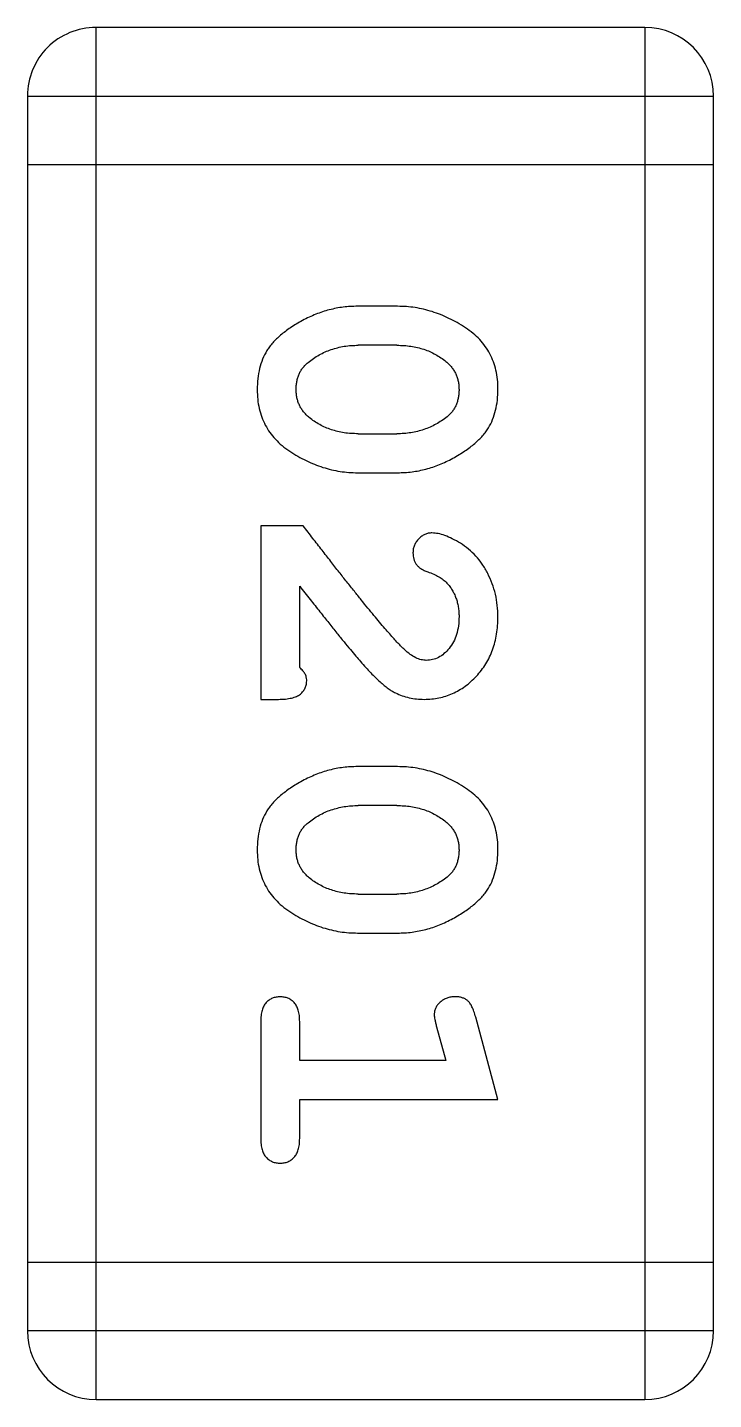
# Model space of a CAD drawing. Header units: millimetres. Extents: x 563 to 681, y 173 to 284.
# Drawn here: x 659.703 to 660.008, y 182.832 to 183.442 of the extents above; entities that cross this region are included whole.
import ezdxf

# ---------------------------------------------------------------- set-up
doc = ezdxf.new("R2010")
doc.units = ezdxf.units.MM
doc.header["$LTSCALE"] = 30.734
doc.layers.get('0').update_dxf_attribs({"linetype": 'CONTINUOUS'})

msp = doc.modelspace()

# ---------------------------------------------------------------- linework, layer by layer
at = {"linetype": 'Continuous'}
for p, q in [((659.97752, 183.4418), (659.73368, 183.4418)), ((659.73368, 182.8322), (659.73368, 183.4418)), ((659.97752, 183.4418), (659.97752, 182.8322)), ((659.7032, 183.41132), (660.008, 183.41132)), ((659.7032, 183.41132), (659.7032, 182.86268)), ((660.008, 182.86268), (660.008, 183.41132)), ((659.7032, 183.38084), (660.008, 183.38084)), ((659.86762, 183.31791), (659.84988, 183.31791)), ((659.86735, 183.30061), (659.85015, 183.30061)), ((659.85015, 183.26128), (659.86735, 183.26128)), ((659.84988, 183.24397), (659.86762, 183.24397)), ((659.82571, 183.22038), (659.80683, 183.22038)), ((659.80683, 183.22038), (659.80683, 183.14329)), ((659.82414, 183.15745), (659.82414, 183.19363)), ((659.80683, 183.14329), (659.8147, 183.14329)), ((659.86762, 183.1134), (659.84988, 183.1134)), ((659.86735, 183.0961), (659.85015, 183.0961)), ((659.85015, 183.05677), (659.86735, 183.05677)), ((659.84988, 183.03946), (659.86762, 183.03946)), ((659.91224, 182.96552), (659.90235, 183.0021)), ((659.80683, 183.00013), (659.80683, 182.94822)), ((659.82414, 182.98283), (659.82414, 183.00013)), ((659.88495, 182.99785), (659.88911, 182.98283)), ((659.88911, 182.98283), (659.82414, 182.98283)), ((659.82414, 182.96552), (659.91224, 182.96552)), ((659.82414, 182.94822), (659.82414, 182.96552)), ((660.008, 182.89316), (659.7032, 182.89316)), ((660.008, 182.86268), (659.7032, 182.86268)), ((659.73368, 182.8322), (659.97752, 182.8322))]:
    msp.add_line(p, q, dxfattribs=at)
for centre, start, end in [((659.73368, 183.41132), 90.00001, 180.00001), ((659.97752, 183.41132), 0.00001, 90.00001), ((659.73368, 182.86268), 180.00001, 270.00001), ((659.97752, 182.86268), 270.00001, 0.00001)]:
    msp.add_arc(centre, 0.03048, start, end, dxfattribs=at)
for points, knots in [([(659.84988, 183.31791), (659.8488, 183.31789), (659.84667, 183.31786), (659.8435, 183.31755), (659.84037, 183.31707), (659.83728, 183.31636), (659.83423, 183.3155), (659.83124, 183.31436), (659.82827, 183.3131), (659.8254, 183.31162), (659.82266, 183.31005), (659.82012, 183.30843), (659.81781, 183.30678), (659.8157, 183.30514), (659.81384, 183.30344), (659.81217, 183.30174), (659.81075, 183.3), (659.80915, 183.29764), (659.80754, 183.29446), (659.80623, 183.29026), (659.8054, 183.28569), (659.80531, 183.28251), (659.80526, 183.28087)], [0, 0, 0, 0, 0.049886, 0.09882, 0.148132, 0.19689, 0.246038, 0.295176, 0.345305, 0.395692, 0.445312, 0.491875, 0.535813, 0.577009, 0.616081, 0.652689, 0.687585, 0.720206, 0.785062, 0.85223, 0.923759, 1, 1, 1, 1]), ([(659.91224, 183.28111), (659.9122, 183.28255), (659.91212, 183.28536), (659.91141, 183.28944), (659.91029, 183.29328), (659.90871, 183.29686), (659.90664, 183.30015), (659.90413, 183.30321), (659.90116, 183.30599), (659.89777, 183.30846), (659.89418, 183.31066), (659.8905, 183.31258), (659.8868, 183.31424), (659.88303, 183.31557), (659.87924, 183.31663), (659.8754, 183.31737), (659.87153, 183.31783), (659.86893, 183.31788), (659.86762, 183.31791)], [0, 0, 0, 0, 0.06692, 0.130834, 0.19258, 0.252759, 0.312631, 0.373411, 0.436359, 0.501894, 0.568244, 0.632472, 0.69556, 0.757163, 0.818592, 0.878885, 0.939235, 1, 1, 1, 1]), ([(659.82785, 183.29296), (659.82864, 183.29358), (659.83022, 183.2948), (659.83277, 183.29633), (659.83539, 183.29768), (659.83815, 183.29873), (659.84101, 183.29957), (659.84396, 183.30019), (659.84702, 183.30053), (659.8491, 183.30058), (659.85015, 183.30061)], [0, 0, 0, 0, 0.124927, 0.248361, 0.370889, 0.492583, 0.61616, 0.741472, 0.869044, 1, 1, 1, 1]), ([(659.86735, 183.30061), (659.86841, 183.30058), (659.87049, 183.30053), (659.87355, 183.30021), (659.87649, 183.29965), (659.87928, 183.29883), (659.88196, 183.29784), (659.88448, 183.29655), (659.8869, 183.2951), (659.88839, 183.29394), (659.88913, 183.29336)], [0, 0, 0, 0, 0.135446, 0.266257, 0.393419, 0.517936, 0.639137, 0.758785, 0.879345, 1, 1, 1, 1]), ([(659.82257, 183.28082), (659.82258, 183.28146), (659.8226, 183.2827), (659.82285, 183.28452), (659.82326, 183.28622), (659.82386, 183.2878), (659.8246, 183.28927), (659.82551, 183.29063), (659.82661, 183.29186), (659.82743, 183.29259), (659.82785, 183.29296)], [0, 0, 0, 0, 0.139844, 0.271849, 0.399162, 0.521619, 0.6402, 0.758957, 0.87828, 1, 1, 1, 1]), ([(659.88913, 183.29336), (659.88959, 183.29295), (659.89049, 183.29214), (659.89167, 183.2908), (659.8927, 183.2894), (659.89351, 183.28788), (659.89416, 183.28629), (659.8946, 183.28459), (659.89487, 183.28282), (659.89491, 183.28161), (659.89493, 183.28099)], [0, 0, 0, 0, 0.13042, 0.256046, 0.378133, 0.498725, 0.620452, 0.742761, 0.869406, 1, 1, 1, 1]), ([(659.80526, 183.28087), (659.8053, 183.27942), (659.80537, 183.27661), (659.80609, 183.27251), (659.80721, 183.26868), (659.8088, 183.2651), (659.81082, 183.26177), (659.81334, 183.25874), (659.81629, 183.25593), (659.81968, 183.25348), (659.82327, 183.25128), (659.82694, 183.24932), (659.83067, 183.24767), (659.83442, 183.24631), (659.83823, 183.24529), (659.84207, 183.24451), (659.84596, 183.24406), (659.84857, 183.244), (659.84988, 183.24397)], [0, 0, 0, 0, 0.067217, 0.131051, 0.19272, 0.252824, 0.312745, 0.373449, 0.436041, 0.501494, 0.567761, 0.632087, 0.695096, 0.757109, 0.817993, 0.878657, 0.939311, 1, 1, 1, 1]), ([(659.82837, 183.26853), (659.82791, 183.26893), (659.827, 183.26972), (659.82582, 183.27106), (659.82481, 183.27248), (659.82398, 183.27398), (659.82335, 183.27557), (659.8229, 183.27724), (659.82262, 183.279), (659.82259, 183.2802), (659.82257, 183.28082)], [0, 0, 0, 0, 0.129853, 0.25607, 0.380154, 0.49978, 0.62208, 0.743277, 0.868791, 1, 1, 1, 1]), ([(659.86762, 183.24397), (659.8687, 183.24399), (659.87084, 183.24403), (659.87403, 183.24432), (659.87717, 183.24486), (659.88027, 183.24553), (659.88332, 183.24645), (659.88633, 183.24756), (659.8893, 183.24886), (659.89218, 183.25036), (659.89491, 183.25196), (659.89747, 183.25359), (659.89978, 183.25525), (659.90189, 183.25691), (659.90374, 183.25863), (659.90539, 183.26033), (659.90682, 183.26207), (659.90838, 183.26443), (659.90998, 183.26761), (659.91129, 183.27178), (659.91209, 183.27632), (659.91219, 183.27948), (659.91224, 183.28111)], [0, 0, 0, 0, 0.049855, 0.099516, 0.148482, 0.19758, 0.246804, 0.296268, 0.346517, 0.397047, 0.446826, 0.49336, 0.537801, 0.579207, 0.617974, 0.654833, 0.689171, 0.722088, 0.786392, 0.853518, 0.924186, 1, 1, 1, 1]), ([(659.89493, 183.28099), (659.89492, 183.28036), (659.8949, 183.27912), (659.89464, 183.27732), (659.89424, 183.27562), (659.89364, 183.27404), (659.8929, 183.27257), (659.89198, 183.27121), (659.8909, 183.26995), (659.89007, 183.26922), (659.88965, 183.26885)], [0, 0, 0, 0, 0.138115, 0.270177, 0.397547, 0.520057, 0.63869, 0.757499, 0.878226, 1, 1, 1, 1]), ([(659.85015, 183.26128), (659.84909, 183.26131), (659.84701, 183.26136), (659.84395, 183.26167), (659.84102, 183.26223), (659.83823, 183.26307), (659.83554, 183.26404), (659.83302, 183.26533), (659.83059, 183.26679), (659.82911, 183.26795), (659.82837, 183.26853)], [0, 0, 0, 0, 0.135449, 0.266263, 0.393429, 0.516942, 0.639128, 0.758779, 0.879341, 1, 1, 1, 1]), ([(659.88965, 183.26885), (659.88885, 183.26825), (659.88725, 183.26705), (659.88471, 183.2655), (659.88207, 183.26418), (659.87931, 183.26314), (659.87646, 183.26228), (659.87352, 183.2617), (659.87047, 183.26135), (659.8684, 183.2613), (659.86735, 183.26128)], [0, 0, 0, 0, 0.125331, 0.248948, 0.371201, 0.494032, 0.616811, 0.742104, 0.868849, 1, 1, 1, 1]), ([(659.8707, 183.16536), (659.87024, 183.1658), (659.86926, 183.16676), (659.86771, 183.16837), (659.86597, 183.17025), (659.86405, 183.17244), (659.86192, 183.17489), (659.85958, 183.17761), (659.85708, 183.18064), (659.85437, 183.18394), (659.85145, 183.18752), (659.84836, 183.19138), (659.84505, 183.19551), (659.84156, 183.19994), (659.83788, 183.20466), (659.834, 183.20965), (659.82991, 183.21491), (659.82714, 183.21852), (659.82571, 183.22038)], [0, 0, 0, 0, 0.026647, 0.057942, 0.094152, 0.134806, 0.180631, 0.231142, 0.286385, 0.346321, 0.411439, 0.481035, 0.555329, 0.634592, 0.718826, 0.807759, 0.901393, 1, 1, 1, 1]), ([(659.88291, 183.21723), (659.88237, 183.2172), (659.88129, 183.21713), (659.87973, 183.21661), (659.87828, 183.21578), (659.87697, 183.21466), (659.87587, 183.2133), (659.87508, 183.21177), (659.87454, 183.21014), (659.8745, 183.20899), (659.87448, 183.20841)], [0, 0, 0, 0, 0.120856, 0.239483, 0.360995, 0.490166, 0.620982, 0.746416, 0.870253, 1, 1, 1, 1]), ([(659.91224, 183.17997), (659.91218, 183.18166), (659.91206, 183.18502), (659.91121, 183.18996), (659.90977, 183.1947), (659.90779, 183.19919), (659.90536, 183.20334), (659.90248, 183.20699), (659.89924, 183.21014), (659.89567, 183.21265), (659.8921, 183.21462), (659.88878, 183.21608), (659.88576, 183.21702), (659.88381, 183.21716), (659.88291, 183.21723)], [0, 0, 0, 0, 0.098286, 0.193983, 0.289056, 0.384352, 0.477435, 0.566197, 0.652355, 0.737986, 0.818188, 0.887401, 0.94802, 1, 1, 1, 1]), ([(659.87448, 183.20841), (659.8745, 183.20791), (659.87454, 183.20696), (659.87481, 183.20559), (659.87528, 183.20434), (659.87596, 183.20321), (659.87686, 183.20217), (659.87804, 183.2013), (659.87944, 183.20052), (659.88049, 183.20013), (659.88104, 183.19992)], [0, 0, 0, 0, 0.127347, 0.246131, 0.359406, 0.470543, 0.586092, 0.711469, 0.847022, 1, 1, 1, 1]), ([(659.88104, 183.19992), (659.88194, 183.19961), (659.88364, 183.19902), (659.88594, 183.1978), (659.88796, 183.19654), (659.88903, 183.19547), (659.88955, 183.19496)], [0, 0, 0, 0, 0.285518, 0.544185, 0.781367, 1, 1, 1, 1]), ([(659.82414, 183.19363), (659.8257, 183.19163), (659.82869, 183.18781), (659.83301, 183.18234), (659.83694, 183.17736), (659.84052, 183.17292), (659.84369, 183.16896), (659.84652, 183.16554), (659.84897, 183.16262), (659.85049, 183.16086), (659.85118, 183.16006)], [0, 0, 0, 0, 0.176662, 0.337826, 0.484741, 0.617764, 0.73494, 0.837793, 0.926412, 1, 1, 1, 1]), ([(659.88955, 183.19496), (659.88998, 183.19446), (659.89083, 183.19346), (659.89194, 183.19184), (659.89285, 183.1901), (659.89361, 183.18828), (659.89421, 183.18637), (659.89461, 183.18435), (659.89491, 183.18225), (659.89492, 183.18082), (659.89493, 183.18009)], [0, 0, 0, 0, 0.121873, 0.243139, 0.363336, 0.485133, 0.607572, 0.734701, 0.864814, 1, 1, 1, 1]), ([(659.87947, 183.14329), (659.88059, 183.14333), (659.88279, 183.1434), (659.88602, 183.14386), (659.88912, 183.14469), (659.8921, 183.14582), (659.89495, 183.14728), (659.89767, 183.14906), (659.90026, 183.15117), (659.9027, 183.15356), (659.90493, 183.15621), (659.9069, 183.15906), (659.90855, 183.1621), (659.90992, 183.16532), (659.91094, 183.16873), (659.91171, 183.17231), (659.91215, 183.17608), (659.91221, 183.17865), (659.91224, 183.17997)], [0, 0, 0, 0, 0.060981, 0.120256, 0.178148, 0.236115, 0.293993, 0.352864, 0.413358, 0.476056, 0.539296, 0.602396, 0.665116, 0.728325, 0.792919, 0.859317, 0.928302, 1, 1, 1, 1]), ([(659.89493, 183.18009), (659.89489, 183.17868), (659.8948, 183.17599), (659.89395, 183.17218), (659.89258, 183.16879), (659.89065, 183.16591), (659.88839, 183.16359), (659.88592, 183.16184), (659.88321, 183.16081), (659.88134, 183.16067), (659.8804, 183.1606)], [0, 0, 0, 0, 0.156344, 0.299348, 0.4327, 0.561, 0.682299, 0.791883, 0.89611, 1, 1, 1, 1]), ([(659.8804, 183.1606), (659.87962, 183.16066), (659.87798, 183.16078), (659.87555, 183.16176), (659.87307, 183.16329), (659.87152, 183.16464), (659.8707, 183.16536)], [0, 0, 0, 0, 0.212836, 0.442809, 0.70317, 1, 1, 1, 1]), ([(659.82729, 183.15194), (659.82724, 183.15239), (659.82716, 183.15333), (659.8265, 183.15472), (659.8255, 183.15613), (659.82462, 183.15699), (659.82414, 183.15745)], [0, 0, 0, 0, 0.20611, 0.432681, 0.695597, 1, 1, 1, 1]), ([(659.85118, 183.16006), (659.85195, 183.15917), (659.85344, 183.15748), (659.85566, 183.15511), (659.85777, 183.153), (659.85975, 183.15113), (659.86162, 183.14952), (659.86339, 183.14817), (659.86503, 183.14704), (659.86708, 183.14593), (659.86964, 183.14485), (659.87281, 183.14394), (659.8761, 183.14338), (659.87834, 183.14332), (659.87947, 183.14329)], [0, 0, 0, 0, 0.103002, 0.197728, 0.285279, 0.365235, 0.437224, 0.502446, 0.560545, 0.611446, 0.707576, 0.80349, 0.900532, 1, 1, 1, 1]), ([(659.8147, 183.14329), (659.81577, 183.14331), (659.81774, 183.14335), (659.82045, 183.1438), (659.8227, 183.14446), (659.82444, 183.14553), (659.82573, 183.14684), (659.82663, 183.14836), (659.82721, 183.15008), (659.82726, 183.15131), (659.82729, 183.15194)], [0, 0, 0, 0, 0.1844, 0.34094, 0.473574, 0.586824, 0.690029, 0.789175, 0.890445, 1, 1, 1, 1]), ([(659.84988, 183.1134), (659.8488, 183.11338), (659.84667, 183.11335), (659.8435, 183.11304), (659.84037, 183.11256), (659.83728, 183.11185), (659.83423, 183.11099), (659.83124, 183.10985), (659.82827, 183.10859), (659.8254, 183.10711), (659.82266, 183.10554), (659.82012, 183.10392), (659.81781, 183.10227), (659.8157, 183.10063), (659.81384, 183.09893), (659.81217, 183.09723), (659.81075, 183.09549), (659.80915, 183.09313), (659.80754, 183.08995), (659.80623, 183.08575), (659.8054, 183.08118), (659.80531, 183.078), (659.80526, 183.07636)], [0, 0, 0, 0, 0.049886, 0.09882, 0.148132, 0.19689, 0.246038, 0.295176, 0.345305, 0.395692, 0.445312, 0.491875, 0.535813, 0.577009, 0.616081, 0.652689, 0.687585, 0.720206, 0.785062, 0.85223, 0.923759, 1, 1, 1, 1]), ([(659.91224, 183.0766), (659.9122, 183.07804), (659.91212, 183.08085), (659.91141, 183.08493), (659.91029, 183.08877), (659.90871, 183.09235), (659.90664, 183.09564), (659.90413, 183.0987), (659.90116, 183.10148), (659.89777, 183.10394), (659.89418, 183.10614), (659.8905, 183.10807), (659.8868, 183.10973), (659.88303, 183.11106), (659.87924, 183.11212), (659.8754, 183.11286), (659.87153, 183.11332), (659.86893, 183.11337), (659.86762, 183.1134)], [0, 0, 0, 0, 0.06692, 0.130834, 0.19258, 0.252759, 0.312631, 0.373411, 0.436359, 0.501894, 0.568244, 0.632472, 0.69556, 0.757163, 0.818592, 0.878885, 0.939235, 1, 1, 1, 1]), ([(659.82785, 183.08845), (659.82864, 183.08907), (659.83022, 183.09029), (659.83277, 183.09182), (659.83539, 183.09317), (659.83815, 183.09422), (659.84101, 183.09505), (659.84396, 183.09568), (659.84702, 183.09602), (659.8491, 183.09607), (659.85015, 183.0961)], [0, 0, 0, 0, 0.124927, 0.248361, 0.370889, 0.492583, 0.61616, 0.741472, 0.869044, 1, 1, 1, 1]), ([(659.86735, 183.0961), (659.86841, 183.09607), (659.87049, 183.09602), (659.87355, 183.0957), (659.87649, 183.09514), (659.87928, 183.09432), (659.88196, 183.09332), (659.88448, 183.09204), (659.8869, 183.09059), (659.88839, 183.08943), (659.88913, 183.08884)], [0, 0, 0, 0, 0.135446, 0.266257, 0.393419, 0.517936, 0.639137, 0.758785, 0.879345, 1, 1, 1, 1]), ([(659.82257, 183.07631), (659.82258, 183.07695), (659.8226, 183.07819), (659.82285, 183.08), (659.82326, 183.08171), (659.82386, 183.08329), (659.8246, 183.08476), (659.82551, 183.08612), (659.82661, 183.08735), (659.82743, 183.08808), (659.82785, 183.08845)], [0, 0, 0, 0, 0.139844, 0.271849, 0.399162, 0.521619, 0.6402, 0.758957, 0.87828, 1, 1, 1, 1]), ([(659.88913, 183.08884), (659.88959, 183.08844), (659.89049, 183.08763), (659.89167, 183.08629), (659.8927, 183.08489), (659.89351, 183.08337), (659.89416, 183.08177), (659.8946, 183.08008), (659.89487, 183.07831), (659.89491, 183.0771), (659.89493, 183.07648)], [0, 0, 0, 0, 0.13042, 0.256046, 0.378133, 0.498725, 0.620452, 0.742761, 0.869406, 1, 1, 1, 1]), ([(659.80526, 183.07636), (659.8053, 183.07491), (659.80537, 183.0721), (659.80609, 183.068), (659.80721, 183.06417), (659.8088, 183.06059), (659.81082, 183.05726), (659.81334, 183.05423), (659.81629, 183.05142), (659.81968, 183.04897), (659.82327, 183.04677), (659.82694, 183.04481), (659.83067, 183.04316), (659.83442, 183.0418), (659.83823, 183.04078), (659.84207, 183.04), (659.84596, 183.03955), (659.84857, 183.03949), (659.84988, 183.03946)], [0, 0, 0, 0, 0.067217, 0.131051, 0.19272, 0.252824, 0.312745, 0.373449, 0.436041, 0.501494, 0.567761, 0.632087, 0.695096, 0.757109, 0.817993, 0.878657, 0.939311, 1, 1, 1, 1]), ([(659.82837, 183.06402), (659.82791, 183.06442), (659.827, 183.06521), (659.82582, 183.06655), (659.82481, 183.06797), (659.82398, 183.06947), (659.82335, 183.07106), (659.8229, 183.07273), (659.82262, 183.07449), (659.82259, 183.07569), (659.82257, 183.07631)], [0, 0, 0, 0, 0.129853, 0.25607, 0.380154, 0.49978, 0.62208, 0.743277, 0.868791, 1, 1, 1, 1]), ([(659.86762, 183.03946), (659.8687, 183.03948), (659.87084, 183.03952), (659.87403, 183.03981), (659.87717, 183.04035), (659.88027, 183.04102), (659.88332, 183.04194), (659.88633, 183.04305), (659.8893, 183.04435), (659.89218, 183.04585), (659.89491, 183.04745), (659.89747, 183.04907), (659.89978, 183.05074), (659.90189, 183.0524), (659.90374, 183.05412), (659.90539, 183.05582), (659.90682, 183.05756), (659.90838, 183.05992), (659.90998, 183.0631), (659.91129, 183.06726), (659.91209, 183.07181), (659.91219, 183.07497), (659.91224, 183.0766)], [0, 0, 0, 0, 0.049855, 0.099516, 0.148482, 0.19758, 0.246804, 0.296268, 0.346517, 0.397047, 0.446826, 0.49336, 0.537801, 0.579207, 0.617974, 0.654833, 0.689171, 0.722088, 0.786392, 0.853518, 0.924186, 1, 1, 1, 1]), ([(659.89493, 183.07648), (659.89492, 183.07585), (659.8949, 183.07461), (659.89464, 183.07281), (659.89424, 183.07111), (659.89364, 183.06953), (659.8929, 183.06806), (659.89198, 183.0667), (659.8909, 183.06544), (659.89007, 183.06471), (659.88965, 183.06434)], [0, 0, 0, 0, 0.138115, 0.270177, 0.397547, 0.520057, 0.63869, 0.757499, 0.878226, 1, 1, 1, 1]), ([(659.85015, 183.05677), (659.84909, 183.05679), (659.84701, 183.05685), (659.84395, 183.05716), (659.84102, 183.05772), (659.83823, 183.05856), (659.83554, 183.05953), (659.83302, 183.06082), (659.83059, 183.06227), (659.82911, 183.06344), (659.82837, 183.06402)], [0, 0, 0, 0, 0.135449, 0.266263, 0.393429, 0.516942, 0.639128, 0.758779, 0.879341, 1, 1, 1, 1]), ([(659.88965, 183.06434), (659.88885, 183.06373), (659.88725, 183.06254), (659.88471, 183.06099), (659.88207, 183.05967), (659.87931, 183.05863), (659.87646, 183.05777), (659.87352, 183.05719), (659.87047, 183.05684), (659.8684, 183.05679), (659.86735, 183.05677)], [0, 0, 0, 0, 0.125331, 0.248948, 0.371201, 0.494032, 0.616811, 0.742104, 0.868849, 1, 1, 1, 1]), ([(659.81549, 183.01115), (659.81488, 183.01111), (659.81369, 183.01105), (659.81201, 183.01054), (659.8105, 183.00971), (659.80916, 183.00856), (659.80809, 183.007), (659.80737, 183.00503), (659.8069, 183.00271), (659.80686, 183.00103), (659.80683, 183.00013)], [0, 0, 0, 0, 0.115051, 0.223278, 0.329269, 0.437893, 0.554681, 0.682591, 0.83103, 1, 1, 1, 1]), ([(659.82414, 183.00013), (659.82412, 183.00103), (659.82408, 183.00271), (659.82362, 183.00504), (659.82286, 183.00699), (659.8218, 183.00856), (659.82045, 183.0097), (659.81896, 183.01055), (659.81728, 183.01105), (659.8161, 183.01111), (659.81549, 183.01115)], [0, 0, 0, 0, 0.169102, 0.317658, 0.446239, 0.563118, 0.671828, 0.776546, 0.884858, 1, 1, 1, 1]), ([(659.89319, 183.01115), (659.89256, 183.01112), (659.89134, 183.01107), (659.8896, 183.0106), (659.88798, 183.00989), (659.88658, 183.00886), (659.8854, 183.00765), (659.88453, 183.00629), (659.88402, 183.00481), (659.88395, 183.00378), (659.88392, 183.00326)], [0, 0, 0, 0, 0.138815, 0.27042, 0.39836, 0.52875, 0.654955, 0.771147, 0.884581, 1, 1, 1, 1]), ([(659.90235, 183.0021), (659.9021, 183.00295), (659.90163, 183.00451), (659.90078, 183.0066), (659.89987, 183.00822), (659.89884, 183.00942), (659.89766, 183.01022), (659.89633, 183.01075), (659.89482, 183.01111), (659.89375, 183.01113), (659.89319, 183.01115)], [0, 0, 0, 0, 0.187321, 0.344927, 0.475328, 0.579604, 0.674244, 0.773631, 0.882025, 1, 1, 1, 1]), ([(659.88392, 183.00326), (659.88394, 183.00292), (659.88398, 183.00216), (659.88419, 183.00092), (659.88452, 182.99945), (659.8848, 182.99841), (659.88495, 182.99785)], [0, 0, 0, 0, 0.183151, 0.413144, 0.682305, 1, 1, 1, 1]), ([(659.80683, 182.94822), (659.80686, 182.94732), (659.8069, 182.94564), (659.80737, 182.94332), (659.80808, 182.94135), (659.80917, 182.93981), (659.81049, 182.93864), (659.81201, 182.93781), (659.81369, 182.9373), (659.81488, 182.93724), (659.81549, 182.93721)], [0, 0, 0, 0, 0.169012, 0.317488, 0.445429, 0.560977, 0.67065, 0.776666, 0.88492, 1, 1, 1, 1]), ([(659.81549, 182.93721), (659.8161, 182.93724), (659.81728, 182.9373), (659.81896, 182.93781), (659.82046, 182.93865), (659.82178, 182.93981), (659.82287, 182.94136), (659.82361, 182.94331), (659.82408, 182.94564), (659.82412, 182.94732), (659.82414, 182.94822)], [0, 0, 0, 0, 0.11517, 0.223509, 0.328254, 0.438012, 0.553651, 0.682263, 0.830856, 1, 1, 1, 1])]:
    msp.add_open_spline(points, degree=3, knots=knots, dxfattribs=at)

doc.saveas('drawing.dxf')
